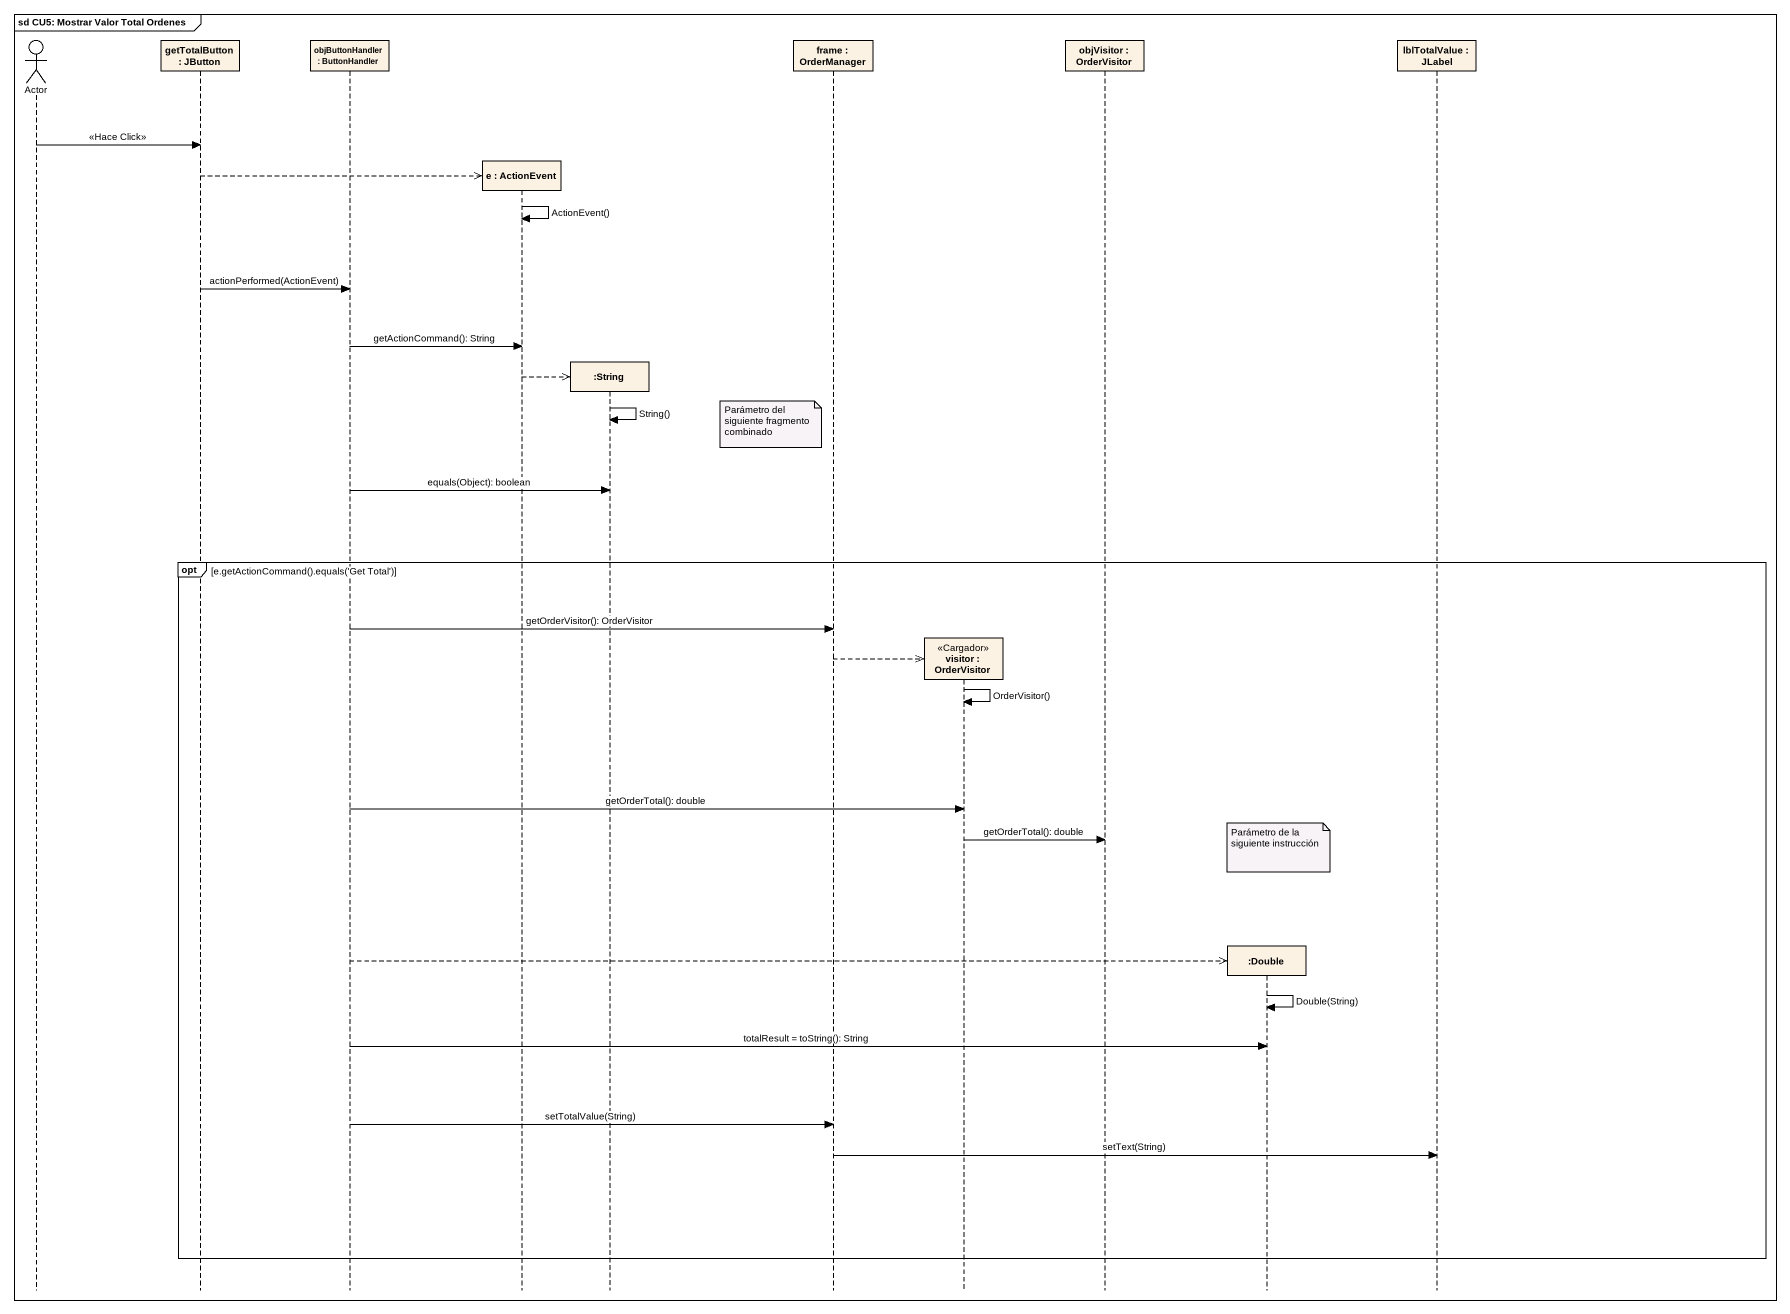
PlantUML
@startuml
mainframe sd CU5: Mostrar Valor Total Ordenes
hide footbox
actor "Actor" as Actor_
participant "getTotalButton : JButton" as getTotalButton
participant "objButtonHandler : ButtonHandler" as objButtonHandler
participant "e : ActionEvent" as e
participant ":String" as String
participant "frame : OrderManager" as frame_
participant "visitor : OrderVisitor" as visitor <<Cargador>>
participant "objVisitor : OrderVisitor" as objVisitor
participant ":Double" as Double
participant "lblTotalValue : JLabel" as lblTotalValue

Actor_ -> getTotalButton : <<Hace Click>>
getTotalButton -->> e **
e -> e : ActionEvent()
getTotalButton -> objButtonHandler : actionPerformed(ActionEvent)
objButtonHandler -> e : getActionCommand(): String
e -->> String **
String -> String : String()
note left of frame_ : Parámetro del siguiente fragmento combinado
objButtonHandler -> String : equals(Object): boolean
opt e.getActionCommand().equals('Get Total')
  objButtonHandler -> frame_ : getOrderVisitor(): OrderVisitor
  frame_ -->> visitor **
  visitor -> visitor : OrderVisitor()
  objButtonHandler -> visitor : getOrderTotal(): double
  visitor -> objVisitor : getOrderTotal(): double
  note over Double : Parámetro de la siguiente instrucción
  objButtonHandler -->> Double **
  Double -> Double : Double(String)
  objButtonHandler -> Double : totalResult = toString(): String
  objButtonHandler -> frame_ : setTotalValue(String)
  frame_ -> lblTotalValue : setText(String)
end
@enduml
